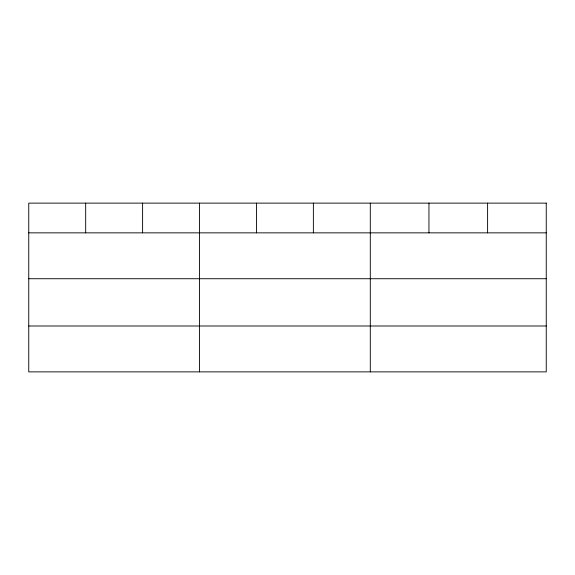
<?xml version="1.0" encoding="UTF-8"?>
<svg xmlns="http://www.w3.org/2000/svg" width="575" height="575" viewBox="0 0 575 575"><rect width="100%" height="100%" fill="white"/><g stroke="black" fill="none" stroke-linecap="round" stroke-linejoin="round"><path stroke-width="0.86" d="M28.75 232.853L546.25 232.853M28.75 278.731L546.25 278.731M28.75 325.996L546.25 325.996M487.6 203.126L487.6 232.853M428.95 203.126L428.95 232.853M370.3 203.126L370.3 371.874M313.375 203.126L313.375 232.853M256.45 203.126L256.45 232.853M199.525 203.126L199.525 371.874M142.6 203.126L142.6 232.853M85.675 203.126L85.675 232.853M546.25 203.126L28.75 203.126L28.75 371.874L546.25 371.874L546.25 203.126"/></g></svg>
